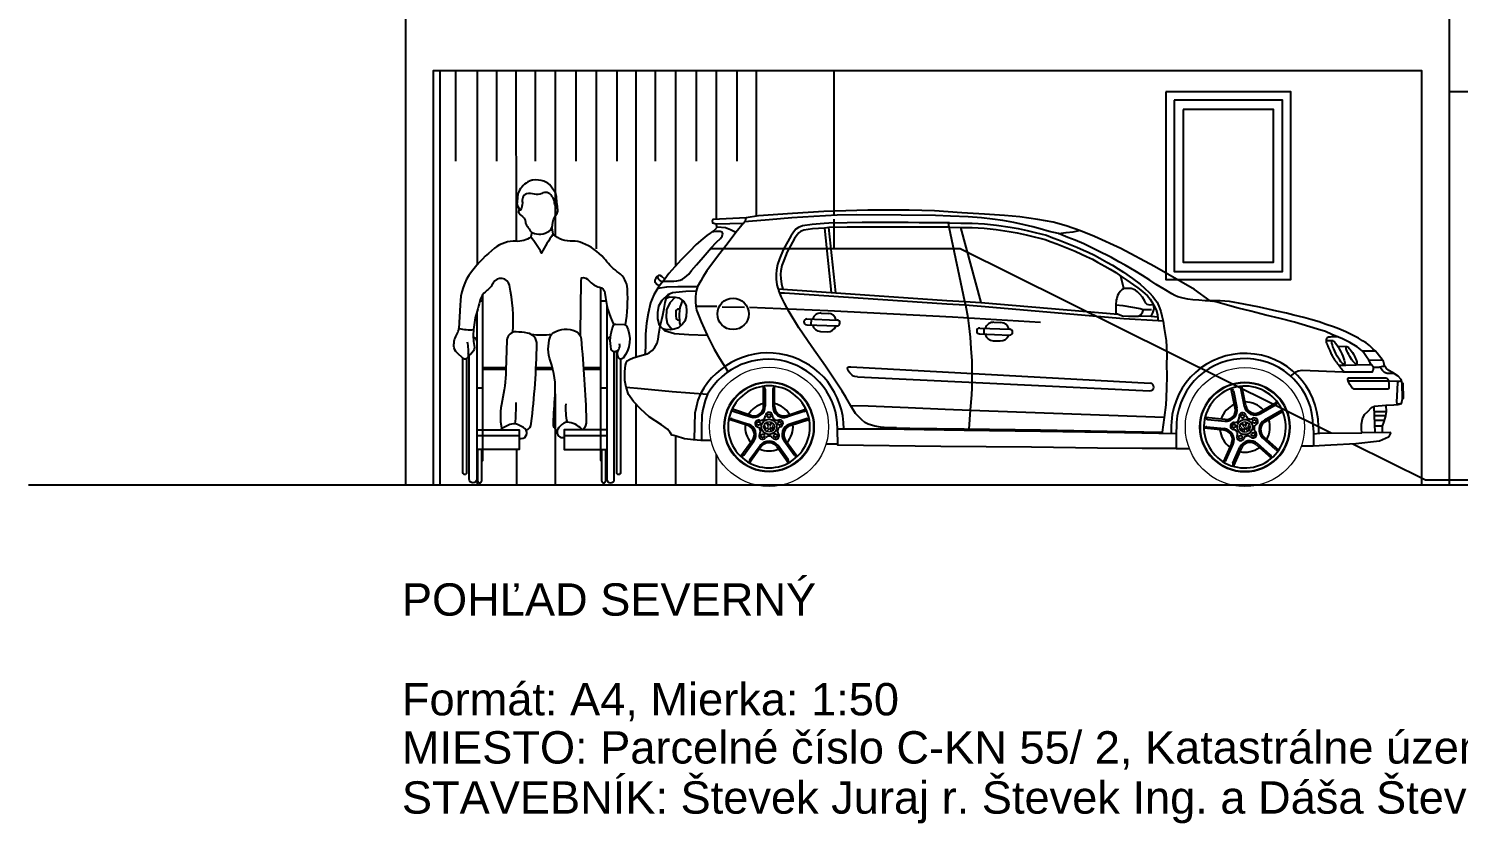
# Model space of a CAD drawing. Header units: millimetres. Extents: x 465413 to 965836, y 2516576 to 3795663.
# Drawn here: x 949329 to 957066, y 2758421 to 2762721 of the extents above; entities that cross this region are included whole.
import ezdxf
from ezdxf.lldxf.tags import DXFTag

# ---------------------------------------------------------------- set-up
doc = ezdxf.new("R2010")
doc.units = ezdxf.units.MM
for name, color, linetype in [('MUR-POH', 64, 'Continuous'), ('MUR_POH', 64, 'Continuous'), ('MUR_REZ', 3, 'Continuous'), ('PLO_LIN', 6, 'Continuous'), ('TXT_50_MIESTN', 7, 'Continuous')]:
    doc.layers.add(name, color=color, linetype=linetype)
doc.styles.add('ARIAL', font='arial.ttf', dxfattribs={"height": 250})
tags = doc.linetypes.add('DASHED', pattern=[0.75, 0.5, -0.25]).pattern_tags.tags
tags[6:7] = [DXFTag(74, 4), DXFTag(75, 0), DXFTag(340, '0'), DXFTag(46, 1.0), DXFTag(50, 0.0), DXFTag(44, 0.0), DXFTag(45, 0.0)]
tags[4:5] = [DXFTag(74, 4), DXFTag(75, 0), DXFTag(340, '0'), DXFTag(46, 1.0), DXFTag(50, 0.0), DXFTag(44, 0.0), DXFTag(45, 0.0)]

# ---------------------------------------------------------------- blocks, each defined once
blk = doc.blocks.new('wheel2')
for p, q in [((-30.2, 114.6), (-30.2, 224.6)), ((-21, 210.8), (-21, 114.6)), ((21, 210.8), (21, 114.5)), ((30.2, 114.5), (30.3, 224.6)), ((-99.6, 64.2), (-204.3, 98.2)), ((-194, 85.1), (-102.4, 55.4)), ((99.6, 64.2), (204.3, 98.2)), ((194, 85.1), (102.5, 55.4)), ((-118.3, 6.6), (-223, 40.7)), ((-207, 45.1), (-115.4, 15.4)), ((207, 45.1), (115.4, 15.4)), ((118.3, 6.6), (223, 40.6)), ((-91.8, -74.9), (-156.5, -163.9)), ((91.8, -74.9), (156.5, -164)), ((-140.9, -158.2), (-84.3, -80.3)), ((-42.9, -110.4), (-107.6, -199.5)), ((-106.9, -182.9), (-50.3, -105)), ((42.9, -110.5), (107.6, -199.5)), ((106.9, -182.9), (50.3, -105)), ((140.9, -158.2), (84.3, -80.3))]:
    blk.add_line(p, q)
at = {"lineweight": 0}
for p, q in [((-13.5, -23.3), (-27, 0)), ((-11.5, -13.2), (-25, 10.1)), ((-16.4, 21.7), (-3.9, 0)), ((-3.9, 0), (-11.5, -13.2)), ((-10.6, 25), (0, 6.7)), ((10.6, 25), (0, 6.7)), ((16.4, 21.7), (3.9, 0)), ((3.9, 0), (11.5, -13.2)), ((11.5, -13.2), (25, 10.1)), ((13.5, -23.3), (27, 0)), ((0, -6.7), (-10.6, -25)), ((0, -6.7), (10.6, -25))]:
    blk.add_line(p, q, dxfattribs=at)
for centre, radius in [((0.1, -0.1), 332.5), ((0.1, -0.1), 252.7), ((0.1, -0.1), 246.9), ((0, 0), 30.3)]:
    blk.add_circle(centre, radius, dxfattribs=at)
for centre, radius in [((-58.4, 18.4), 9.91), ((0.1, -0.1), 42.5), ((-0.4, 61.3), 9.91), ((58.4, 19.3), 9.91), ((-35.6, -50.1), 9.91), ((36.6, -49.5), 9.91)]:
    blk.add_circle(centre, radius)
for centre, radius, start, end in [((0, 0), 228.8, 125.99836, 161.99817), ((0, 0), 228.8, 89.99854, 125.99836), ((-36, 210.8), 15, 0, 99.69644), ((0, 0), 228.8, 53.99836, 89.99817), ((36, 210.8), 15, 80.30027, 179.99671), ((0, 0), 228.8, 17.99854, 53.99836), ((-189.3, 99.4), 15, 152.30027, 251.99671), ((0, 0), 140.2, 102.45672, 149.53999), ((-83.2, 114.6), 53, 305.99836, 0), ((-83.2, 114.6), 62.2, 305.99836, 0), ((-0.4, 61.3), 19.8, 0.78265, 180.09409), ((83.2, 114.5), 62.2, 179.99671, 233.99836), ((0, 0), 140.2, 30.45672, 77.53999), ((83.2, 114.5), 53, 179.99671, 233.99836), ((189.3, 99.4), 15, 288, 27.69644), ((0, 0), 228.8, 161.99854, 197.99836), ((-211.6, 30.9), 15, 72, 171.69644), ((0, 0), 140.2, 174.45672, 221.53999), ((-134.7, -43.8), 53, 17.99836, 72), ((-134.7, -43.8), 62.2, 17.99836, 72), ((-83.2, 114.6), 62.2, 251.99671, 305.99836), ((-83.2, 114.6), 53, 251.99671, 305.99836), ((-58.4, 18.4), 19.8, 72.78265, 252.09409), ((-45.2, 61.2), 25, 252.78265, 0.09409), ((44.5, 61.9), 25, 180.78265, 288.09409), ((83.2, 114.5), 62.2, 233.99836, 288), ((72.8, -23.1), 25, 108.78265, 216.09409), ((83.2, 114.5), 53, 233.99836, 288), ((58.4, 19.3), 19.8, 288.78265, 108.09409), ((134.7, -43.8), 62.2, 107.99671, 161.99836), ((134.7, -43.8), 53, 107.99671, 161.99836), ((0, 0), 140.2, 318.45672, 5.53999), ((211.6, 30.9), 15, 8.30027, 107.99671), ((0, 0), 228.8, 341.99836, 17.99817), ((0, 0), 228.8, 197.99836, 233.99817), ((-134.7, -43.8), 53, 323.99671, 17.99836), ((-134.7, -43.8), 62.2, 323.99671, 17.99836), ((-72.2, -24.2), 25, 324.78265, 72.09409), ((-35.6, -50.1), 19.8, 144.78265, 324.09409), ((0, -141.6), 62.2, 89.99836, 144), ((0.7, -76.4), 25, 36.78265, 144.09409), ((0, -141.6), 62.2, 35.99671, 89.99836), ((36.6, -49.5), 19.8, 216.78265, 36.09409), ((134.7, -43.8), 62.2, 161.99836, 216), ((134.7, -43.8), 53, 161.99836, 216), ((0, 0), 228.8, 305.99854, 341.99836), ((-153, -149.3), 15, 224.30027, 323.99671), ((0, 0), 140.2, 246.45672, 293.53999), ((0, -141.6), 53, 89.99836, 144), ((0, -141.6), 53, 35.99671, 89.99836), ((153, -149.4), 15, 216, 315.69644), ((0, 0), 228.8, 233.99854, 269.99836), ((-94.8, -191.7), 15, 144, 243.69644), ((0, 0), 228.8, 269.99836, 305.99817), ((94.7, -191.7), 15, 296.30027, 35.99671)]:
    blk.add_arc(centre, radius, start, end)
for start, end in [(180, 240), (127.18076, 158.02647), (67.18076, 112.81924), (300, 0), (21.97353, 52.81924), (247.18076, 292.81924)]:
    blk.add_arc((0, 0), 27, start, end, dxfattribs=at)
blk = doc.blocks.new('wheel3')
for p, q in [((-30.2, 114.6), (-30.2, 224.6)), ((-21, 210.8), (-21, 114.6)), ((21, 210.8), (21, 114.5)), ((30.2, 114.5), (30.3, 224.6)), ((-99.6, 64.2), (-204.3, 98.2)), ((-194, 85.1), (-102.4, 55.4)), ((99.6, 64.2), (204.3, 98.2)), ((194, 85.1), (102.5, 55.4)), ((-118.3, 6.6), (-223, 40.7)), ((-207, 45.1), (-115.4, 15.4)), ((207, 45.1), (115.4, 15.4)), ((118.3, 6.6), (223, 40.6)), ((-91.8, -74.9), (-156.5, -163.9)), ((91.8, -74.9), (156.5, -164)), ((-140.9, -158.2), (-84.3, -80.3)), ((-42.9, -110.4), (-107.6, -199.5)), ((-106.9, -182.9), (-50.3, -105)), ((42.9, -110.5), (107.6, -199.5)), ((106.9, -182.9), (50.3, -105)), ((140.9, -158.2), (84.3, -80.3))]:
    blk.add_line(p, q)
at = {"lineweight": 0}
for p, q in [((-13.5, -23.3), (-27, 0)), ((-11.5, -13.2), (-25, 10.1)), ((-16.4, 21.7), (-3.9, 0)), ((-3.9, 0), (-11.5, -13.2)), ((-10.6, 25), (0, 6.7)), ((10.6, 25), (0, 6.7)), ((16.4, 21.7), (3.9, 0)), ((3.9, 0), (11.5, -13.2)), ((11.5, -13.2), (25, 10.1)), ((13.5, -23.3), (27, 0)), ((0, -6.7), (-10.6, -25)), ((0, -6.7), (10.6, -25))]:
    blk.add_line(p, q, dxfattribs=at)
for centre, radius in [((0.1, -0.1), 332.5), ((0.1, -0.1), 252.7), ((0.1, -0.1), 246.9), ((0, 0), 30.3)]:
    blk.add_circle(centre, radius, dxfattribs=at)
for centre, radius in [((-58.4, 18.4), 9.91), ((0.1, -0.1), 42.5), ((-0.4, 61.3), 9.91), ((58.4, 19.3), 9.91), ((-35.6, -50.1), 9.91), ((36.6, -49.5), 9.91)]:
    blk.add_circle(centre, radius)
for centre, radius, start, end in [((0, 0), 228.8, 125.99836, 161.99817), ((0, 0), 228.8, 89.99854, 125.99836), ((-36, 210.8), 15, 0, 99.69644), ((0, 0), 228.8, 53.99836, 89.99817), ((36, 210.8), 15, 80.30027, 179.99671), ((0, 0), 228.8, 17.99854, 53.99836), ((-189.3, 99.4), 15, 152.30027, 251.99671), ((0.1, -0.1), 134.1, 125.98719, 148.90828), ((0.1, -0.1), 134.1, 103.08843, 126.00952), ((-83.2, 114.6), 53, 305.99836, 0), ((-83.2, 114.6), 62.2, 305.99836, 0), ((-0.4, 61.3), 19.8, 0.78265, 180.09409), ((83.2, 114.5), 62.2, 179.99671, 233.99836), ((-0.1, -0.1), 134.1, 53.98719, 76.90828), ((83.2, 114.5), 53, 179.99671, 233.99836), ((-0.1, -0.1), 134.1, 31.08843, 54.00952), ((189.3, 99.4), 15, 288, 27.69644), ((0, 0), 228.8, 161.99854, 197.99836), ((-211.6, 30.9), 15, 72, 171.69644), ((0.1, 0.1), 134.1, 175.08843, 198.00952), ((-134.7, -43.8), 53, 17.99836, 72), ((-134.7, -43.8), 62.2, 17.99836, 72), ((-83.2, 114.6), 62.2, 251.99671, 305.99836), ((-83.2, 114.6), 53, 251.99671, 305.99836), ((-58.4, 18.4), 19.8, 72.78265, 252.09409), ((-45.2, 61.2), 25, 252.78265, 0.09409), ((44.5, 61.9), 25, 180.78265, 288.09409), ((83.2, 114.5), 62.2, 233.99836, 288), ((72.8, -23.1), 25, 108.78265, 216.09409), ((83.2, 114.5), 53, 233.99836, 288), ((58.4, 19.3), 19.8, 288.78265, 108.09409), ((134.7, -43.8), 62.2, 107.99671, 161.99836), ((134.7, -43.8), 53, 107.99671, 161.99836), ((-0.1, 0.1), 134.1, 341.98719, 4.90828), ((211.6, 30.9), 15, 8.30027, 107.99671), ((0, 0), 228.8, 341.99836, 17.99817), ((0, 0), 228.8, 197.99836, 233.99817), ((0.2, 0), 134.1, 197.98719, 220.90828), ((-134.7, -43.8), 53, 323.99671, 17.99836), ((-134.7, -43.8), 62.2, 323.99671, 17.99836), ((-72.2, -24.2), 25, 324.78265, 72.09409), ((-35.6, -50.1), 19.8, 144.78265, 324.09409), ((0, -141.6), 62.2, 89.99836, 144), ((0.7, -76.4), 25, 36.78265, 144.09409), ((0, -141.6), 62.2, 35.99671, 89.99836), ((36.6, -49.5), 19.8, 216.78265, 36.09409), ((134.7, -43.8), 62.2, 161.99836, 216), ((134.7, -43.8), 53, 161.99836, 216), ((-0.2, 0), 134.1, 319.08843, 342.00952), ((0, 0), 228.8, 305.99854, 341.99836), ((-153, -149.3), 15, 224.30027, 323.99671), ((0, 0.2), 134.1, 247.08843, 270.00952), ((0, -141.6), 53, 89.99836, 144), ((0, -141.6), 53, 35.99671, 89.99836), ((0, 0.2), 134.1, 269.98719, 292.90828), ((153, -149.4), 15, 216, 315.69644), ((0, 0), 228.8, 233.99854, 269.99836), ((-94.8, -191.7), 15, 144, 243.69644), ((0, 0), 228.8, 269.99836, 305.99817), ((94.7, -191.7), 15, 296.30027, 35.99671)]:
    blk.add_arc(centre, radius, start, end)
for start, end in [(180, 240), (127.18076, 158.02647), (67.18076, 112.81924), (300, 0), (21.97353, 52.81924), (247.18076, 292.81924)]:
    blk.add_arc((0, 0), 27, start, end, dxfattribs=at)
blk = doc.blocks.new('VW Golf 5 s')
for p, q in [((-253.6, 972.5), (-133.6, 970.5)), ((281.6, 937.8), (320.3, 936.3)), ((204.1, 874.7), (367.1, 868.6)), ((205.2, 906.3), (368.3, 900.1)), ((228, 905.4), (226.8, 873.9)), ((1140.1, 856.6), (1303.1, 850.4)), ((1162.9, 855.7), (1161.7, 824.1)), ((1216.4, 888.1), (1255.1, 886.6)), ((277.8, 838), (316.5, 836.6)), ((1138.9, 825), (1301.9, 818.8)), ((1212.6, 788.3), (1251.4, 786.8)), ((3018.1, 790.1), (3049.2, 789.2)), ((3083.6, 758), (3126.4, 756.9)), ((2138.7, 373.1), (1090.6, 411.2)), ((3272.3, 431.9), (3277.5, 290.5)), ((3338.6, 403.9), (3273.3, 403.9)), ((2945.3, 322.2), (2946.2, 285.3)), ((2973.3, 324.8), (2974.1, 287.5)), ((3335.1, 381.5), (3274.2, 381.5)), ((3327.2, 355.7), (3275.1, 355.7)), ((3317.2, 325.7), (3276.2, 325.7)), ((2127.4, 293.3), (2126.6, 287))]:
    blk.add_line(p, q)
for points in [[(2387.2, 1004.1), (2302.7, 1065.1), (2086, 1190.1), (1903.4, 1287.8), (1761.3, 1352.7), (1685.2, 1382.8), (1608.2, 1410.8), (1537.8, 1429.8), (1453.9, 1443.7), (1357, 1457.8), (1274.7, 1465.6), (1166, 1473), (1042.9, 1479.7), (894.5, 1491.5), (758.1, 1494.6), (534.9, 1494), (296.7, 1487.5), (126.4, 1477.6), (-56.2, 1464.2), (-124.2, 1453.1), (-303.9, 1444.5), (-308, 1437.3), (-306.1, 1425.5), (-286.3, 1421.7), (-138.5, 1424.6), (-179.9, 1374.1), (-220.8, 1318.4), (-266.8, 1259.7), (-312.1, 1200.8), (-336.4, 1167), (-358.2, 1132.1), (-369.3, 1112.1), (-386.9, 1082.6), (-393.4, 1055.6), (-397.2, 1027.8), (-397.4, 999.4), (-396.8, 975.7), (-393, 953.4), (-366.5, 890.8), (-334.3, 818), (-297, 743.3), (-267.9, 694.1), (-225.1, 625.8)], [(-279.9, 1402.5), (-294.7, 1386.4), (-337.1, 1358.5), (-357.7, 1340.3), (-393.9, 1308.2), (-430.4, 1271.7), (-475.4, 1225.1), (-509, 1188.9), (-541.3, 1151.2), (-563.6, 1122), (-588.6, 1090.6), (-601.5, 1072.1), (-553.8, 1079.6), (-493.9, 1081.1), (-416.1, 1081.8), (-386.9, 1082.6)], [(-179.9, 1374.1), (-207.6, 1388.3), (-235.5, 1400), (-279.9, 1402.5), (-286.3, 1421.7)], [(-138.5, 1424.6), (-133.3, 1430.9), (-128.2, 1439.2), (-125.6, 1446.9), (-124.2, 1453.1)], [(1565.6, 1368.1), (1516, 1379.6), (1466.4, 1394), (1427.8, 1405.1), (1380.9, 1415.9), (1325.2, 1427.4), (1265.4, 1438.9), (1209.1, 1446.1), (1149.8, 1452.8), (1076.9, 1459.3), (981.3, 1462.7), (901.1, 1466.8), (715.6, 1468.2), (470.9, 1468.7), (368.4, 1467.9), (242.3, 1460.5), (123.1, 1454.1), (-0.1, 1442.1), (-110.9, 1433.1), (-133.3, 1430.9)], [(975.7, 1426.1), (914.7, 1426.2), (812.4, 1427), (752.6, 1427.2), (674.8, 1427.2), (592.2, 1427.4), (504.7, 1427.5), (422.4, 1427.1), (322.9, 1424.4), (297.6, 1422), (232.6, 1417), (181.6, 1409.3), (159.9, 1400.4), (144.4, 1391.2), (133, 1375.9), (118.1, 1354.5), (95.1, 1312.8), (76.9, 1280.3), (57, 1231.3), (46.6, 1200.9), (40, 1169.5), (38.6, 1148.7), (39.1, 1121.2), (43.1, 1091.1), (47.8, 1073.3), (52.5, 1059.6)], [(975.6, 1402.1), (914.6, 1402.2), (812.3, 1403), (752.6, 1403.2), (674.8, 1403.2), (592.1, 1403.4), (504.7, 1403.5), (422.8, 1403.1), (324.3, 1400.4), (299.7, 1398.1), (235.3, 1393.1), (188, 1386), (170.6, 1378.9), (160.8, 1373), (152.4, 1361.9), (138.6, 1341.9), (116, 1301.1), (98.6, 1269.9), (79.5, 1222.9), (69.8, 1194.5), (63.8, 1166.2), (62.6, 1148.1), (63.1, 1123), (66.7, 1095.8), (70.8, 1080.3), (75.2, 1067.4)], [(299.7, 1398.1), (336.7, 1049.1)], [(322.6, 1400.2), (359.9, 1047.4)], [(1083.5, 310.4), (1090.8, 414.2), (1097.1, 494.7), (1098.8, 533.4), (1099.6, 567.8), (1099.6, 620.4), (1099, 679.8), (1094.5, 747), (1090.4, 807.9), (1082.8, 869.1), (1077.3, 912.9), (1065, 980.7), (1060.3, 1000.3), (975.6, 1402.1), (970.5, 1426.1)], [(975.6, 1402.1), (1036.7, 1400.8), (1146.2, 995.8)], [(975.7, 1426.1), (1037, 1424.8)], [(1036.7, 1400.8), (1098.6, 1400.1), (1164.8, 1397.4), (1228.7, 1390.1), (1300.3, 1379.9), (1343.6, 1371.4), (1392.3, 1361.9), (1434.1, 1350.8), (1464.9, 1343), (1494.1, 1335.6), (1527.2, 1323.1), (1557.7, 1312.1), (1601.8, 1294), (1656.3, 1273), (1691.1, 1256.8), (1717.4, 1244.8), (1749.5, 1229.5), (1777.5, 1213.6), (1816.7, 1192), (1845.6, 1175.8), (1875.9, 1156.6), (1904.5, 1138.3)], [(1036.7, 1400.8), (1098.6, 1400.1), (1164.8, 1397.4), (1228.7, 1390.1), (1300.3, 1379.9), (1343.6, 1371.4), (1392.3, 1361.9), (1434.1, 1350.8), (1464.9, 1343), (1494.1, 1335.6), (1527.2, 1323.1), (1557.7, 1312.1), (1601.8, 1294), (1656.3, 1273), (1691.1, 1256.8), (1717.4, 1244.8), (1749.5, 1229.5), (1777.5, 1213.6), (1816.7, 1192), (1845.6, 1175.8), (1875.9, 1156.6), (1904.5, 1138.3)], [(1037, 1424.8), (1099.2, 1424.1), (1166.7, 1421.3), (1231.7, 1413.9), (1304.3, 1403.6), (1348.2, 1395), (1397.7, 1385.3), (1440.1, 1374), (1470.8, 1366.3), (1501.3, 1358.6), (1535.5, 1345.6), (1566.3, 1334.5), (1610.6, 1316.3), (1665.7, 1295.1), (1701.2, 1278.5), (1727.6, 1266.6), (1760.6, 1250.8), (1789.2, 1234.6), (1828.3, 1213), (1857.8, 1196.5), (1888.8, 1176.8), (1917.4, 1158.5)], [(-572.1, 1111.4), (-515, 1110.5), (-498.5, 1111.6), (-481.5, 1116.1), (-468.5, 1122.2), (-456, 1130.2), (-445.3, 1138.7), (-433.4, 1149.1), (-419, 1167.7), (-393.2, 1199.6), (-355.6, 1240.9), (-313.1, 1290.5), (-283.8, 1321.2), (-263, 1341.4), (-252.7, 1353.7), (-251, 1362.7), (-250.8, 1369), (-254.2, 1375), (-264.3, 1378.6), (-286.1, 1379), (-309.5, 1376.6)], [(2387.2, 1004.1), (2359.1, 1004.2), (2325.5, 1006.9), (2293.9, 1010.2), (2266.1, 1013.5), (2241.8, 1018.5), (2212.8, 1024.9), (2195.7, 1032.1), (2178.8, 1041.2), (2138.6, 1067), (2095.2, 1093.2), (2061.3, 1115.5), (2020.3, 1141.6), (1980.2, 1166.1), (1926.4, 1197.4), (1893.2, 1216), (1853.8, 1239.1), (1776.1, 1277.2), (1703, 1311.7), (1656.5, 1333.2), (1616.8, 1347.3), (1565.6, 1368.1), (1607.1, 1373.9), (1645.8, 1378.2), (1678.4, 1385.3)], [(-563.6, 1122), (-580.3, 1136.6), (-588.4, 1141.6), (-597.4, 1141.3), (-605.5, 1136.6), (-612.2, 1127.5), (-617.9, 1116.6), (-617.2, 1106.8), (-605.5, 1093), (-593, 1084.4)], [(-605.5, 1136.6), (-599.1, 1122.8), (-591.7, 1113.5), (-583.4, 1108.3), (-578, 1104)], [(1920.1, 1070.3), (1904.5, 1138.3), (1936.7, 1116.7), (1973.1, 1091.3), (1995.4, 1074.7), (2021.7, 1055.4), (2047.8, 1030.3), (2062.5, 1013.7), (2077.3, 990.6), (2081.1, 982)], [(1917.4, 1158.5), (1967.3, 1124.3), (2007.8, 1094.3), (2032.5, 1073.4), (2059.6, 1047.7), (2077.2, 1028.2), (2091.7, 1008.1), (2099.4, 996.2), (2112.8, 967.1), (2120.3, 945.6), (2126.3, 923.7), (2132.2, 894.7), (2139, 854), (2143.9, 821.8), (2148.3, 790), (2151.6, 755.6), (2153.3, 703.7), (2151.6, 664.6), (2152.2, 592.3), (2150.5, 536), (2148.9, 479.6), (2147.4, 440.9), (2138.7, 373.1), (2127.4, 293.3)], [(-313.8, 249.1), (-368.4, 249), (-407.9, 251.3), (-456.7, 257.6), (-502.9, 271.9), (-515.5, 275.8), (-526.5, 276.8), (-535.2, 292), (-548.7, 309.4), (-582.1, 332.6), (-649.1, 376.9), (-693.5, 417.4), (-733.6, 459.8), (-760.3, 497.1), (-773.3, 537.6), (-779.8, 573.5), (-780.6, 622.3), (-776.3, 655.8), (-773.9, 668.2), (-767.7, 679), (-754.9, 687), (-735.7, 695.6), (-699.5, 706.6), (-679.6, 711.8), (-672.8, 713.6), (-659.4, 717.8), (-645.9, 724), (-632.2, 734.6), (-619.5, 750.4), (-605.4, 774.4), (-599.1, 796.9), (-595.6, 823.3), (-592.6, 845.3), (-588.5, 867.5), (-580.7, 903.1), (-574.9, 927.1), (-567.8, 962.9), (-561.2, 995.8), (-554.8, 1022.7), (-538.5, 1040.3)], [(-601.5, 1072.1), (-623.5, 1036.6), (-640.7, 993.4), (-654.6, 934.9), (-662.7, 883.7), (-667.9, 824.2), (-669.3, 764.3), (-669.7, 723.2), (-672.8, 713.6)], [(-393.4, 1055.6), (-449.4, 1054.4), (-522.4, 1046.6), (-547.5, 1036.7), (-579.6, 1005.8), (-597.3, 974.6), (-603, 941.8), (-602.7, 907.2), (-594.3, 873.2), (-564.8, 843.7), (-510.9, 827.2), (-434.6, 821.9), (-334.3, 818)], [(-555.8, 1018.5), (-536.7, 1025.4), (-508.7, 1024.4), (-487.2, 1020.3), (-462.4, 1002.1), (-448.2, 977.7), (-447.1, 950.4), (-448.5, 918.5), (-455.4, 894.5), (-469.8, 875.4), (-489.6, 858.3), (-513.7, 850.1), (-532.4, 847.4), (-561.8, 848.6), (-574.3, 853.2)], [(-508.7, 1024.4), (-537.1, 994), (-554, 955.3), (-556.3, 914.7), (-550.9, 883.7), (-532.5, 859.6), (-523, 848.7)], [(-468.9, 1006.9), (-482.7, 968.3), (-486.6, 931.3), (-484.2, 885.6), (-479.7, 866.8)], [(49.5, 1068.2), (75.2, 1067.4), (961.5, 1005.2), (1060.3, 1000.3), (1146.2, 995.8), (1889, 931.7), (1913.2, 923), (1945.8, 920.4), (1997.7, 920.8), (2017, 923.3), (2067.5, 921.9), (2077.7, 940), (2084.6, 960.4), (2081.1, 982)], [(689.2, 316.3), (643.7, 317.2), (602.6, 319.7), (572.6, 325.5), (536.2, 337.5), (518.5, 346.4), (501.8, 360.5), (485.6, 376.4), (468.2, 395.3), (443.2, 436.2), (415.6, 482.8), (395.1, 515.5), (352.8, 580.2), (304.9, 650.4), (231.1, 755.4), (162.1, 858.9), (109.4, 945.4), (83.4, 992.4), (66.4, 1028.2), (57.9, 1046), (52.5, 1059.6)], [(2132.2, 894.7), (2105, 895.5), (1920.3, 907.6), (1148.4, 973.7), (1060.5, 981), (962.6, 986.8), (83.2, 1044.8), (57.9, 1046)], [(2081.1, 982), (2062.3, 981.4), (2046.6, 985.2), (2039.7, 991.8), (2033.4, 1001.8), (2021.4, 1023.2), (2006.4, 1039.8), (1993.1, 1052.3), (1983.5, 1061.7), (1965.4, 1068.8), (1960.4, 1070.7), (1920.1, 1070.3), (1910.6, 1065.1), (1900.2, 1055.3), (1891.6, 1042), (1886.3, 1032.8), (1881.6, 1017), (1878.5, 1008.1), (1876.1, 982.2), (1876.1, 952.5), (1876.5, 939.9), (1880.3, 936.3), (1886.3, 932.9), (1889, 931.7)], [(-483.7, 958.9), (-494.4, 958.4), (-503.6, 951.7), (-504.4, 925.1), (-502.5, 907.6), (-495.5, 902), (-485, 899.9)], [(-283, 973.4), (-396.4, 973.2)], [(-105.9, 969.2), (318.7, 952.2), (993, 918.2), (1468.4, 888.2)], [(1876.1, 982.2), (1914.3, 978.4), (2008.3, 962.6), (2024.2, 957.7), (2070.4, 958)], [(1997.7, 920.8), (2009.6, 928.5), (2020.4, 940.7), (2024.2, 951.6), (2024.2, 957.7)], [(2081.1, 982), (2094.9, 955.9), (2101.8, 928.3), (2104.7, 907.9), (2105, 895.5)], [(2387.2, 1004.1), (2400.2, 1002)], [(3270.3, 644.4), (3293.7, 644.3), (3299.1, 644.7), (3304.8, 646.2), (3321.2, 649.8), (3325.5, 651), (3329.7, 652.3), (3328.7, 660.8), (3327.2, 668.2), (3324.4, 675.5), (3313, 693.3), (3302.2, 707), (3292.1, 719), (3279.4, 732.7), (3267, 744.4), (3248.4, 762.1), (3230.9, 776.5), (3211, 788.2), (3189.1, 802.2), (3154, 819.8), (3121.3, 836.3), (3083.1, 852), (3054.6, 863.4), (3015.5, 876.7), (2976.8, 889.9), (2932, 902.8), (2893.2, 913.1), (2840.5, 926.8), (2800.1, 938.1), (2747.5, 948.5), (2653.3, 969.7), (2569.4, 986.5), (2491.9, 1000.4), (2440.4, 1003.8), (2387.2, 1004.1)], [(3270.3, 644.4), (3257.7, 659.2), (3244.8, 682.4), (3233.1, 700.8), (3218.7, 722.3), (3210.3, 733.6), (3183.1, 755.5), (3143.1, 778.7), (3103.6, 798.6), (3046.1, 822.6), (3010.9, 837.9), (2967.4, 851), (2926.9, 863.7), (2843.6, 888.2), (2766.1, 908), (2688.9, 925.9), (2607.1, 947.4), (2538.4, 963.6), (2456.3, 987.4), (2417.2, 999), (2400.2, 1002)], [(2067.5, 921.9), (2103.2, 918.1)], [(3210.3, 733.6), (3277.7, 734.2)], [(478.7, 593.2), (464.4, 594.7), (457.5, 597.1), (449, 602.3), (437.2, 614.4), (429, 624.8), (426.4, 632.6), (425.2, 639.6), (425.6, 643.4), (427.2, 645.3), (431.2, 646.4), (441.9, 646.7), (2062.7, 558.4)], [(2822.3, 596.9), (2835.5, 608), (2847.4, 617.8), (2864, 625.3), (2884.1, 628.7), (3105, 619.3), (3257.6, 619.3), (3264.8, 620.4), (3267.5, 624.5), (3270.2, 631.9), (3270.3, 644.4)], [(3081.2, 656.7), (3106.8, 656.8), (3121.2, 656.8), (3177.2, 657.5), (3247.9, 659), (3257.7, 659.2)], [(3244.4, 683), (3318.7, 684.4)], [(3383.8, 610.1), (3344.4, 610.7), (3330.5, 616.9), (3318.7, 627.7), (3312, 635.4), (3304.8, 646.2)], [(3422, 448.4), (3427, 474.4), (3425.7, 558.4), (3420.6, 578.5), (3405, 596.5), (3374.1, 616.2), (3354.6, 627.2), (3340.1, 639.8), (3329.7, 652.3)], [(478.7, 593.2), (2060.6, 517.3)], [(3423.2, 568.5), (3352.9, 569.3), (3353.9, 556.3), (3353.9, 543.8), (3353.1, 532.7), (3351.5, 528.5), (3347.7, 526.4), (3335.1, 526.4), (3165.9, 526.4), (3160.6, 529.4), (3154.3, 535.1), (3142.6, 551.2), (3135.7, 565.7), (3131.3, 578), (3131.3, 581.8), (3132.8, 584.6), (3138.1, 586.8), (3154.6, 587.2), (3333.2, 587.8), (3338.3, 586.9), (3343.6, 585), (3349.1, 579.5), (3352, 574), (3352.9, 569.3)], [(3352.9, 569.3), (3344.8, 568.9), (3337.8, 568.7), (3318.4, 568.7), (3134.3, 569.7)], [(3422, 448.4), (3404.6, 445.2), (3401.7, 445.5), (3399.4, 446.8), (3398.2, 449.1), (3398, 455.8), (3400.5, 524.8), (3402.9, 562.4), (3403.7, 566.1), (3405.7, 567.7), (3409.8, 568.6)], [(3425.7, 558.4), (3430.1, 558.5), (3431, 476.1), (3427, 476)], [(-773.3, 537.6), (-691.9, 528.9), (-524.9, 512.9), (-332.6, 498.4)], [(-370.1, 501.2), (-384.8, 465.9), (-394.8, 427.8), (-400.8, 397), (-402.5, 329), (-404.4, 251.1)], [(-332.6, 498.4), (-345.6, 464.5), (-358.1, 416.9), (-363.8, 385.3), (-364.8, 313.3), (-364.7, 249)], [(1090.6, 411.2), (953, 416.1), (752.6, 425.6), (536.5, 433.8), (443.2, 436.2)], [(3365.2, 290.8), (3207.6, 290.3), (3205.1, 310.8), (3206.1, 335.9), (3211.2, 365.2), (3222.5, 388.3), (3239.5, 405.7), (3260.5, 426.7), (3276.9, 433.9), (3337.7, 439.1), (3381.7, 441.1), (3401.7, 442.6), (3422, 448.4)], [(3337.7, 439.1), (3338.6, 403.9), (3335.1, 381.5), (3326.1, 352), (3317.2, 325.7), (3317.3, 290.6)], [(2203.5, 204.8), (2019.9, 204.6), (1777.9, 207.1), (1420.1, 212.3), (930.1, 216.6), (372, 223.5), (370.9, 311.4)], [(370.9, 311.4), (622.7, 311.4), (1056, 304.4), (1469, 299.7), (1830.3, 292.7), (2203.7, 285.6), (2203.5, 204.8), (2274.2, 205.5)], [(689.2, 316.3), (761.9, 315.5), (1056, 310.7), (1469, 306), (1830.3, 299), (2127.4, 293.3)], [(2177.4, 349.9), (2176.1, 327.2), (2175.3, 286.1)], [(2205.2, 345.7), (2204.1, 326.2), (2203.7, 291.9)], [(2203.7, 291.9), (2203.5, 211.1), (2203.5, 204.8)], [(3365.2, 290.8), (3351.3, 266.7), (3303.6, 244.4), (3175, 231.2), (3040.6, 223.8), (2943.6, 217.6), (2880.1, 217.6)], [(2946.2, 285.3), (2945.7, 217.8)], [(2946.2, 285.3), (2979.7, 287.9), (3207.6, 290.3)], [(308.8, 230.2), (371.9, 231.1)]]:
    blk.add_lwpolyline(points)
blk.add_lwpolyline([(3079.1, 808.9, 0.00436), (3063.4, 809, 0.006365), (3052.6, 808.8, 0.001388), (3036, 808.3, 0.005877), (3032.1, 808.1, 0.065259), (3025.9, 806.9, 0.071208), (3020.7, 804.4, 0.084759), (3018, 801.7, 0.070185), (3015.9, 797.7, 0.055739), (3014.4, 791.8, 0.057311), (3014.4, 785.8, 0.023951), (3015.6, 777.9, 0.047792), (3016.7, 774, 0.003387), (3019.6, 767.2, 0.005367), (3021.4, 762.9, 0.000529), (3025.8, 753.3, -0.000375), (3031.9, 739.8, -0.003127), (3040.1, 721.3, 0.004798), (3045.5, 709.3, 0.031507), (3050, 700.9, 0.014142), (3061.8, 683.1, 0.002089), (3070.9, 670.3, 0.006021), (3074.1, 665.9, 0.001382), (3080.6, 657.4, 0.00205), (3084.9, 651.7, 0.002362), (3085.5, 651, 0.00012), (3097.2, 636.2, 0.007569), (3102.1, 630.2, 0.004052), (3111.4, 619.3)], format="xyb")
blk.add_circle((-194.5, 933.5), 85)
for centre, radius, start, end in [((204.7, 890.5), 15.8, 87.83499, 267.83499), ((367.7, 884.4), 15.8, 267.83499, 87.83499), ((1139.5, 840.8), 15.8, 87.83499, 267.83499), ((1302.5, 834.6), 15.8, 267.83499, 87.83499), ((-5.7, 311.4), 410.8, 0, 152.48519), ((2574.8, 321.2), 398.5, 0.52203, 175.86945), ((-5.7, 311.4), 376.6, 0, 150.23199), ((2574.8, 321.2), 370.5, 0.16161, 176.20976), ((2061.6, 537.9), 20.5, 267.25317, 86.88119)]:
    blk.add_arc(centre, radius, start, end)
for centre, start_param, end_param in [((279.7, 887.9), 3.141593, 4.395436), ((318.4, 886.5), 8.170934, 9.424778), ((279.7, 887.9), 5.039678, 6.283185), ((318.4, 886.5), 6.283185, 7.526692), ((1214.5, 838.2), 3.141593, 4.395436), ((1253.2, 836.7), 8.170934, 9.424778), ((1214.5, 838.2), 5.039678, 6.283185), ((1253.2, 836.7), 6.283185, 7.526692)]:
    blk.add_ellipse(centre, major_axis=(-1.9, -49.9), ratio=0.945958, start_param=start_param, end_param=end_param)
for centre, major_axis, ratio in [((3080.3, 724.7), (-32.6, 64.2), 0.194652), ((3152.1, 709.2), (-27.3, 47.3), 0.214904)]:
    blk.add_ellipse(centre, major_axis=major_axis, ratio=ratio)
at = {"xscale": 0.9690000000000656, "yscale": 0.9690000000000656, "zscale": 0.9690000000000656, "rotation": 12.00000000000196}
blk.add_blockref('wheel2', (2574.8, 321.2), dxfattribs=at)
at = {"xscale": 0.9690000000000509, "yscale": 0.9690000000000509, "zscale": 0.9690000000000509}
blk.add_blockref('wheel3', (-0.1, 322.3), dxfattribs=at)
blk = doc.blocks.new('Fauteuil face')
at = {"flags": 128}
for points in [[(-0.0788, 1.5126, 0.450245), (-0.0717, 1.4781), (-0.0717, 1.4781, -0.239661), (-0.0459, 1.4384), (-0.0459, 1.4384, 0.138168), (-0.0399, 1.4233), (-0.0399, 1.4233, -0.047748), (-0.0231, 1.3966, 0.173854), (-0.0096, 1.3838), (-0.0096, 1.3838, 0.25483), (0.0825, 1.3913), (0.0825, 1.3913, 0.246493), (0.1006, 1.424), (0.1006, 1.424, -0.159615), (0.1215, 1.4831), (0.1215, 1.4831, 0.189475), (0.1283, 1.5063), (0.1283, 1.5063, 0.0048), (0.1198, 1.5893), (0.1198, 1.5893, 0.123016), (0.1176, 1.5952), (0.0905, 1.6346), (0.0905, 1.6346, 0.170421), (0.0534, 1.6618, 0.095766), (-0.0058, 1.6679), (-0.0058, 1.6679, 0.091607), (-0.0248, 1.6627), (-0.0248, 1.6627, 0.172551), (-0.0827, 1.6037), (-0.0827, 1.6037, 0.063772), (-0.0873, 1.5893), (-0.0873, 1.5893, 0.055289), (-0.0904, 1.544)], [(0.127, 1.5193, -0.254386), (0.1117, 1.5436), (0.1117, 1.5436, 0.160994), (0.0971, 1.5795), (0.0971, 1.5795, -0.046415), (0.0957, 1.5815), (0.0957, 1.5815, 0.419964), (0.0416, 1.5957), (0.0416, 1.5957, -0.21882), (0.0036, 1.5915, 0.147486), (-0.0405, 1.5929), (-0.0405, 1.5929, 0.264319), (-0.0607, 1.5729), (-0.0607, 1.5729, 0.097544), (-0.0629, 1.5462), (-0.0629, 1.5462, -0.02606), (-0.0628, 1.5447), (-0.0628, 1.5447, -0.132859), (-0.0728, 1.506), (-0.0728, 1.506, -0.194713), (-0.0904, 1.544), (-0.0904, 1.544, 0.005349), (-0.0904, 1.5437)], [(0.0974, 1.4091), (0.1025, 1.3744), (0.1025, 1.3744, 0.031699), (0.0407, 1.273), (0.0407, 1.273, 0.058956), (-0.018, 1.3603)], [(-0.0125, 1.3853), (-0.018, 1.3603, -0.180276), (-0.0974, 1.3366, 0.188523), (-0.2129, 1.3), (-0.2129, 1.3, 0.058983), (-0.338, 1.172), (-0.338, 1.172, 0.165489), (-0.3995, 0.9914), (-0.4059, 0.8649)], [(0.4955, 0.884, 0.05217), (0.5059, 1.0786), (0.5059, 1.0786, 0.226014), (0.4583, 1.1665), (0.4583, 1.1665, -0.067333), (0.3865, 1.2356), (0.3865, 1.2356, 0.01545), (0.3789, 1.2445), (0.3789, 1.2445, 0.110198), (0.2626, 1.3272), (0.2626, 1.3272, 0.109422), (0.2099, 1.3369), (0.2099, 1.3369, -0.188759), (0.1025, 1.3744)], [(-0.1153, 0.8442, 0.073826), (-0.1325, 1.099), (-0.1325, 1.099, 0.69459), (-0.2203, 1.1115), (-0.2203, 1.1115, -0.106169), (-0.2587, 1.0668), (-0.2587, 1.0668, 0.180229), (-0.2932, 1.0123), (-0.2932, 1.0123, -0.026815), (-0.3076, 0.9587), (-0.3076, 0.9587, 0.060932), (-0.3271, 0.8594)], [(0.252, 0.8212, -0.005207), (0.2562, 1.1394), (0.2562, 1.1394, -0.287267), (0.2987, 1.1233), (0.2987, 1.1233, 0.183671), (0.3536, 1.0892, -0.333771), (0.3837, 1.0557), (0.3837, 1.0557, 0.095444), (0.4327, 0.8848)], [(-0.3102, 0.9503), (-0.3102, 0.05, -1), (-0.3513, 0.05), (-0.3513, 0.723)], [(0.3936, 0.9931), (0.3936, 0.05, 1), (0.4346, 0.05), (0.4346, 0.7383)], [(-0.3619, 0.7925, -0.069976), (-0.3567, 0.7139), (-0.3567, 0.7139, -0.622659), (-0.3832, 0.7032), (-0.3832, 0.7032), (-0.4165, 0.733), (-0.4165, 0.733, -0.207492), (-0.4334, 0.7699), (-0.4334, 0.7699, -0.13983), (-0.4159, 0.8366), (-0.4159, 0.8366, 0.097678), (-0.4059, 0.8649, 0.091561), (-0.3271, 0.8594), (-0.3271, 0.8594, 0.074164), (-0.3233, 0.7726), (-0.3233, 0.7726, -0.238025), (-0.3335, 0.7366), (-0.3443, 0.7248), (-0.3443, 0.7248, -0.69043), (-0.356, 0.7295)], [(0.1253, 0.311, -0.256079), (0.1049, 0.353, -0.005502), (0.1142, 0.5039, 0.104551), (0.089, 0.6883, -0.165348), (0.0869, 0.8174, -0.181833), (0.1075, 0.8434, -0.241261), (0.2241, 0.8512, -0.273418), (0.2545, 0.8095, -0.016201), (0.2829, 0.366, -0.171124), (0.2669, 0.3156)], [(0.4595, 0.7528, -0.084778), (0.4433, 0.7403, -0.498423), (0.4177, 0.7523), (0.4177, 0.7523, -0.146241), (0.4281, 0.8783), (0.4281, 0.8783, -0.320734), (0.4435, 0.8884), (0.4435, 0.8884), (0.4873, 0.8865, -0.27996), (0.5005, 0.8785), (0.5005, 0.8785, -0.301638), (0.4818, 0.7042), (0.4818, 0.7042, -0.528032), (0.457, 0.7066, -0.272862), (0.4582, 0.7506), (0.4582, 0.7506, 0.215401), (0.4625, 0.7817)], [(-0.3102, 0.7965, 0.381933), (-0.3285, 0.8169)], [(0.0153, 0.7786, 0.38106), (-0.0355, 0.8404), (-0.0355, 0.8404, 0.025482), (-0.0972, 0.8468), (-0.0972, 0.8468, 0.419855), (-0.1461, 0.802), (-0.1517, 0.6367), (-0.1517, 0.6367, -0.046376), (-0.1725, 0.4728), (-0.1725, 0.4728, 0.099333), (-0.1756, 0.321)], [(-0.0409, 0.3123, 0.241298), (-0.015, 0.3506), (-0.015, 0.3506, 0.025337), (0.0154, 0.781)], [(-0.0143, 0.8329, 0.060019), (0.0955, 0.8332)], [(0.4137, 0.817, 0.409278), (0.3936, 0.7965)], [(-0.3644, 0.7014), (-0.3644, 0.0849, -1), (-0.3849, 0.0849), (-0.3849, 0.7047)], [(0.4682, 0.6989), (0.4682, 0.0849, -1), (0.4477, 0.0849), (0.4477, 0.7429)], [(-0.1014, 0.3483, 0.022418), (-0.0963, 0.4637)], [(0.1719, 0.4572, 0.071083), (0.1792, 0.3572), (0.1792, 0.3572, 0.148114), (0.161, 0.3528), (0.161, 0.3528, 0.133598), (0.1286, 0.3198), (0.1286, 0.3198, 0.573056), (0.1553, 0.2742), (0.1639, 0.2742)], [(-0.0806, 0.2688), (-0.0699, 0.2689), (-0.0699, 0.2689, 0.799833), (-0.0564, 0.3287), (-0.0564, 0.3287), (-0.09, 0.3446), (-0.09, 0.3446, 0.226293), (-0.1313, 0.3445), (-0.1313, 0.3445), (-0.1665, 0.3276), (-0.1665, 0.3276, 0.147376), (-0.1797, 0.3156)], [(0.2613, 0.3156, 0.089065), (0.258, 0.3206), (0.258, 0.3206, 0.189948), (0.1792, 0.3572)], [(-0.305, 0.2093), (-0.305, 0.0407, 1), (-0.2827, 0.0407), (-0.2827, 0.2093)], [(0.366, 0.2093), (0.366, 0.0407), (0.366, 0.0407, 1), (0.3883, 0.0407), (0.3883, 0.0407), (0.3883, 0.2093)]]:
    blk.add_lwpolyline(points, format="xyb", dxfattribs=at)
for points in [[(0.366, 0.1445), (0.3608, 0.1498), (0.3608, 1.087)], [(-0.2927, 1.0148), (-0.2774, 1.0148)], [(-0.2827, 0.1445), (-0.2774, 0.1498), (-0.2774, 1.0477)], [(0.3608, 1.0148), (0.3892, 1.0148)], [(-0.2774, 0.6536), (-0.1511, 0.6536)], [(-0.2774, 0.6454), (-0.1514, 0.6454)], [(0.0105, 0.6454), (0.102, 0.6454)], [(0.0109, 0.6536), (0.0999, 0.6536)], [(0.2678, 0.6536), (0.3608, 0.6536)], [(0.2684, 0.6454), (0.3608, 0.6454)], [(-0.3102, 0.5431), (-0.2774, 0.5431)], [(0.3608, 0.5431), (0.3936, 0.5431)], [(-0.3102, 0.3156), (-0.0806, 0.3156), (-0.0806, 0.2093), (-0.3102, 0.2093)], [(0.3936, 0.3156), (0.1639, 0.3156), (0.1639, 0.2093), (0.3936, 0.2093)], [(-0.3102, 0.2866), (-0.0806, 0.2866)], [(0.1639, 0.2866), (0.3936, 0.2866)], [(-0.305, 0.1445), (-0.3102, 0.1498)], [(0.3883, 0.1445), (0.3936, 0.1498)]]:
    blk.add_lwpolyline(points, dxfattribs=at)

msp = doc.modelspace()

# ---------------------------------------------------------------- linework, layer by layer
at = {"layer": 'MUR-POH', "color": 1}
for points in [[(951369.3, 2760250.9), (951369.3, 2762827.5), (957015.6, 2762827.5), (957015.6, 2760250.9)], [(951519.3, 2760250.9), (951519.3, 2762495), (956865.6, 2762495), (956865.6, 2760250.9)], [(953685.3, 2762495), (953685.3, 2761715)], [(956494.4, 2760474.5), (956888.1, 2760279.1), (958715.6, 2760279.1), (958715.6, 2760454.1), (959065.6, 2760454.1), (959065.6, 2760629.1), (959415.6, 2760629.1), (959415.6, 2760804.1), (959578.8, 2760804.1)]]:
    msp.add_lwpolyline(points, dxfattribs=at)
at = {"layer": 'MUR-POH', "color": 252}
for points in [[(951554.1, 2762495), (951554.1, 2760250.9)], [(951639.6, 2762495), (951639.6, 2762004.5)], [(951756.3, 2762495), (951756.3, 2761443.4)], [(951860.8, 2762495), (951860.8, 2762004.5)], [(951964.9, 2762495), (951966.4, 2761570.4)], [(952069, 2762495), (952069, 2762004.5)], [(952178.2, 2762495), (952178.2, 2761598.7)], [(952290.1, 2762495), (952290.1, 2762004.5)], [(952399.4, 2762495), (952399.4, 2761529.1)], [(952511.3, 2762495), (952511.3, 2762004.5)], [(952615.4, 2762495), (952615.4, 2760944.5)], [(952719.5, 2762495), (952719.5, 2762004.5)], [(952828.7, 2762495), (952828.7, 2761435.7)], [(952940.7, 2762495), (952940.7, 2762004.5)], [(953049.9, 2762495), (953049.9, 2761689.5)], [(953161.8, 2762495), (953161.8, 2762004.5)], [(953265.9, 2762495), (953265.9, 2761706.8)], [(958115.6, 2760279.1), (958115.6, 2762379.1), (957015.6, 2762379.1), (957015.6, 2760279.1)], [(952178.2, 2760745), (952178.2, 2760250.9)], [(952615.4, 2760689.4), (952615.4, 2760250.9)], [(951968.3, 2760443.1), (951968.6, 2760250.9)], [(952828.7, 2760517.2), (952828.7, 2760250.9)], [(953049.9, 2760416.9), (953049.9, 2760250.9)], [(951756.3, 2760276.4), (951756.3, 2760250.9)]]:
    msp.add_lwpolyline(points, dxfattribs=at)
for points in [[(955482.1, 2762379.1), (955482.1, 2761362.9), (956159.5, 2761362.9), (956159.5, 2762379.1)], [(955482.1, 2762379.1), (955482.1, 2761362.9), (956159.5, 2761362.9), (956159.5, 2762379.1)], [(955527.1, 2762334.1), (955527.1, 2761407.9), (956114.5, 2761407.9), (956114.5, 2762334.1)], [(955577.1, 2762284.1), (955577.1, 2761457.9), (956064.5, 2761457.9), (956064.5, 2762284.1)]]:
    msp.add_lwpolyline(points, close=True, dxfattribs=at)
at = {"layer": 'MUR_POH', "color": 8, "linetype": 'DASHED', "ltscale": 250, "flags": 128}
for points in [[(953685.3, 2761689.4), (953685.3, 2761529.1)], [(956377.1, 2760532.7), (954369.3, 2761529.1), (953017.4, 2761529.1)]]:
    msp.add_lwpolyline(points, dxfattribs=at)
at = {"layer": 'MUR_REZ', "flags": 128}
for points in [[(951369.3, 2760250.9), (951369.3, 2764508.4)], [(965779.4, 2760250.9), (949328.7, 2760250.9)]]:
    msp.add_lwpolyline(points, dxfattribs=at)
at = {"layer": 'PLO_LIN', "color": 252}
msp.add_lwpolyline([(953685.3, 2762495), (953685.3, 2761733.1)], dxfattribs=at)

# ---------------------------------------------------------------- block references
at = {"layer": 'MUR-POH', "color": 252, "xscale": 1000, "yscale": 1000, "zscale": 1000}
msp.add_blockref('Fauteuil face', (952063.5, 2760233.8), dxfattribs=at)
at = {"layer": 'MUR-POH', "color": 252}
msp.add_blockref('VW Golf 5 s', (953335.3, 2760244.2), dxfattribs=at)

# ---------------------------------------------------------------- texts
at = {"layer": 'TXT_50_MIESTN', "style": 'ARIAL'}
for s, p in [('POHĽAD SEVERNÝ', (951348.7, 2759544.7)), ('Formát: A4, Mierka: 1:50', (951348.7, 2759005.2)), ('MIESTO: Parcelné číslo C-KN 55/ 2, Katastrálne územie:^JVeľké Šenkvice', (951348.7, 2758744.5)), ('STAVEBNÍK: Števek Juraj r. Števek Ing. a Dáša Števeková r. Hreňáková, Radová, 1414/20, 95701 Bánovce nad Bebravou,', (951348.7, 2758473.4))]:
    msp.add_text(s, height=175, dxfattribs=at).set_placement(p)

doc.saveas('drawing.dxf')
